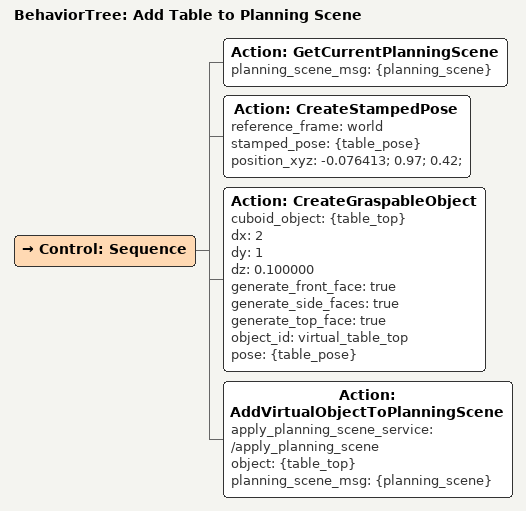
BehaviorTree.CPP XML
<?xml version="1.0" encoding="UTF-8" ?>
<root BTCPP_format="4" main_tree_to_execute="Add Table to Planning Scene">
  <BehaviorTree ID="Add Table to Planning Scene" _description="">
    <Control ID="Sequence">
      <Action
        ID="GetCurrentPlanningScene"
        planning_scene_msg="{planning_scene}"
      />
      <Action
        ID="CreateStampedPose"
        reference_frame="world"
        stamped_pose="{table_pose}"
        position_xyz="-0.076413; 0.97; 0.42;"
      />
      <Action
        ID="CreateGraspableObject"
        cuboid_object="{table_top}"
        dx="2"
        dy="1"
        dz="0.100000"
        generate_front_face="true"
        generate_side_faces="true"
        generate_top_face="true"
        object_id="virtual_table_top"
        pose="{table_pose}"
      />
      <Action
        ID="AddVirtualObjectToPlanningScene"
        apply_planning_scene_service="/apply_planning_scene"
        object="{table_top}"
        planning_scene_msg="{planning_scene}"
      />
    </Control>
  </BehaviorTree>
</root>
